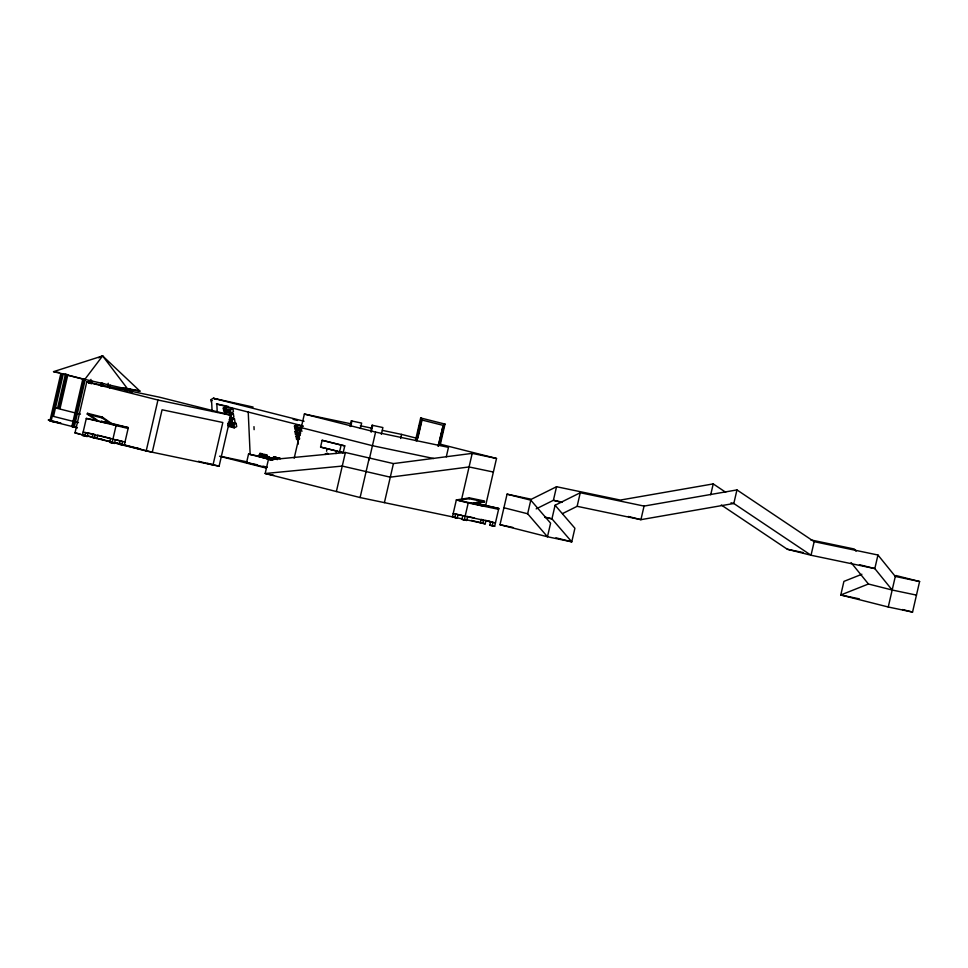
<?xml version="1.0" encoding="UTF-8"?>
<svg xmlns="http://www.w3.org/2000/svg" width="968" height="968" viewBox="0 0 968 968"><rect width="100%" height="100%" fill="white"/><g stroke="black" fill="none" stroke-linecap="round" stroke-linejoin="round"><path stroke-width="1.45" d="M77.331 427.711L73.072 426.755L84.034 379.226L85.245 379.48L74.27 427.033L49.913 420.911L60.887 373.37M53.494 416.373L63.295 373.926L62.073 373.672L51.098 421.213L56.906 422.121M57.644 407.988L65.485 374.023L66.671 374.326L58.83 408.29L54.256 407.601L74.742 412.791M60.04 408.544L67.881 374.58M77.392 427.65L71.862 426.477L82.849 378.936M86.757 381.985L157.953 400.026L230.856 415.272L219.095 466.213L146.192 450.955L74.996 432.926L86.757 381.985L159.659 397.231L230.88 415.187L233.373 413.929L233.905 417.123L231.412 418.382L230.88 415.187M88.802 383.352L89.455 380.521M90.314 382.239L90.968 379.408M91.21 383.909L91.863 381.077M84.76 435.987L85.547 432.587L87.979 433.107L87.193 436.495L82.389 435.382L86.309 418.406L97.248 420.693M104.871 422.653L96.788 420.596L87.289 414.159L87.483 413.312L102.318 417.075L113.292 424.71L113.498 423.863L101.337 421.322L101.144 422.169M100.648 385.929L101.301 383.098L103.697 383.655M101.834 386.232L102.487 383.401M88.524 433.107L92.892 434.027L92.117 437.427L94.537 437.935M107.593 386.111L108.247 383.28M111.61 424.359L102.124 417.922L102.318 417.075M109.662 388.071L110.316 385.252M115.277 440.016L114.49 443.417L109.687 442.303L110.473 438.903M112.058 442.908L116.172 425.073L101.337 421.322M124.945 391.011L125.598 388.18M127.352 391.568L128.006 388.737M129.543 391.665L130.196 388.834M130.728 391.967L131.382 389.136M120.189 440.936L119.403 444.336L124.207 445.449L128.32 427.614L113.498 423.863M131.938 392.221L132.592 389.39M121.774 444.941L122.561 441.541L116.753 439.968M146.192 450.955L157.953 400.026M266.527 467.592L246.586 462.547L248.546 454.053L259.351 456.315M259.569 454.924L259.969 453.218L262.582 453.883L264.567 456.485M262.582 453.883L262.183 455.577L263.623 456.376M262.267 457.392L262.655 455.698L259.097 454.803L258.71 456.497L267.132 458.409L264.784 457.767M264.639 456.339L263.732 456.037L264.119 454.27L266.732 454.936L268.245 457.392M266.732 454.936L266.333 456.63L267.785 457.428M270.665 459.364L266.418 458.445L266.817 456.751L262.885 455.674L264.663 456.146M269.128 457.973L268.342 458.663M269.322 457.114L269.225 457.937L271.33 458.058M272.359 459.957L272.746 458.251L276.303 459.159M273.218 458.372L273.617 456.678L276.219 457.344L277.296 459.57M275.832 459.038L276.219 457.344M277.368 459.425L277.768 457.731L280.381 458.396M294.187 458.215L304.375 414.062L351.505 423.923M320.565 447.083L322.126 440.295L344.765 445.861L343.192 452.661L320.565 447.083L335.896 450.81M326.543 451.221L327.136 448.668M336.041 453.617L336.622 451.076M339.55 451.899L341.123 445.099L322.126 440.295M350.065 426.344L351.324 420.899L361.633 423.089L360.374 428.521M350.658 426.489L351.916 421.056L351.324 420.899M336.38 491.538L345.394 452.492L393.431 463.587L472.202 453.375L496.511 458.457L485.646 505.514M370.877 430.687L372.123 425.254L382.892 427.541L381.331 434.329M371.155 432.2L372.716 425.412L372.123 425.254M461.603 518.788L360.108 497.552L369.123 458.505M369.171 459.836L375.572 432.103L304.375 414.062M384.405 502.634L393.431 463.587M400.631 438.48L401.575 434.402L382.433 430.397M415.441 440.597L420.669 417.958L421.274 418.079M418.333 430.82L419.64 425.158M416.627 440.694L421.431 419.882L422.036 420.003L417.874 438.044M416.93 440.755L421.733 419.943M438.081 446.127L443.187 425.375L421.431 419.882M438.383 446.188L442.86 426.767M439.496 445.195L444.397 423.972L445.014 424.093L440.113 445.316M446.284 456.86L448.474 447.361L375.572 432.103M473.171 503.541L484.375 501.884L484.569 501.037L469.383 497.854L456.339 499.948L452.419 516.924L457.223 518.037L458.009 514.637L455.577 514.129L454.791 517.529M461.349 500.432L472.202 453.375M467.508 517.045L466.721 520.433L464.289 519.925L461.917 519.332L462.704 515.932M464.289 519.925L468.209 502.949L456.339 499.948M457.985 500.359L469.19 498.701L469.383 497.854M473.703 502.767L483.589 505.272L483.395 506.131L471.525 503.118M464.459 519.393L482.802 523.277L483.528 519.973L481.156 519.368L480.37 522.768L485.174 523.882L485.96 520.481L491.647 521.921M477.248 503.421L498.786 508.454L494.66 526.289L489.856 525.176L490.643 521.776M492.24 525.769L493.014 522.381L484.956 520.336M861.883 574.266L843.914 581.393L840.781 594.981L888.249 607.009L912.546 612.091L919.6 581.526L895.303 576.444L877.952 555.015L814.173 541.669L736.95 489.917L644.059 506.082L580.268 492.736L555.087 505.26L574.907 528.25L571.761 541.838L547.464 536.756L499.996 524.729L507.063 494.164L531.359 499.246L556.539 486.722L620.331 500.069L713.222 483.903L725.673 492.252M530.791 500.178L550.598 523.168L547.464 536.756L527.657 513.766L530.791 500.178L507.063 494.164M556.539 486.722L553.406 500.299L536.175 508.878M555.087 505.26L551.954 518.848L571.761 541.838L555.947 537.833M562.553 513.572L577.134 506.312L580.268 492.736M644.059 506.082L640.925 519.659L577.134 506.312M710.718 494.769L713.222 483.903M736.95 489.917L733.817 503.493L640.925 519.659L628.365 516.476M814.173 541.669L811.027 555.245L874.818 568.591L892.169 590.02L916.466 595.114M877.952 555.015L874.818 568.591L859.463 564.707M888.249 607.009L895.303 576.444M268.693 457.719L270.12 457.622L266.974 456.727L270.798 458.203M268.463 457.356L270.58 458.505M325.357 453.617L325.563 454.464L326.954 453.218M127.897 389.269L102.62 355.909L84.7 379.553L53.542 371.651L102.62 355.909L139.936 391.108L127.897 389.269L84.047 379.214M262.473 454.065C257.185 453.169 263.732 453.702 263.732 456.037M266.406 455.335L267.471 456.86L267.011 458.602L271.766 459.8L272.153 458.106L267.253 457.077L266.406 455.335L264.228 454.791L266.636 455.117M276.122 457.525C270.834 456.848 277.187 456.799 276.969 459.268M211.629 401.212L212.343 400.57M223.269 408.085L225.762 406.826L232.877 408.629L233.421 411.824L230.916 413.082L223.802 411.279L223.269 408.085L230.384 409.887L232.877 408.629M223.753 413.384L226.258 412.126L233.373 413.929M229.138 419.434L231.993 420.16L234.486 418.902L235.018 422.096L232.526 423.355L228.254 422.266M229.404 423.573L233.675 424.649L236.168 423.403L236.7 426.598L234.208 427.856L228.508 426.404M302.125 431.111L294.998 429.308L294.466 426.114L296.958 424.855L302.887 426.368M299.765 435.697L295.494 434.62L294.962 431.425L297.454 430.167L299.826 430.76M296.607 439.581L296.063 436.386L298.567 435.128M98.651 357.797L102.62 355.909M892.169 590.02L868.429 584.006L840.781 594.981L859.354 598.865M476.425 502.331L479.136 501.908M59.871 422.895L48.4 419.991L51.038 419.737M345.394 452.492L268.317 459.921L265.171 473.509L360.108 497.552M121.956 387.769L125.586 388.289M127.945 388.628L130.244 388.954M53.542 371.651L58.903 372.474M327.958 448.849L326.906 448.632M269.249 457.755L270.362 458.227L269.854 457.9M269.806 458.07L270.544 458.191M270.266 458.046L269.891 457.949M360.338 425.775L372.123 428.243M217.909 404.237L228.242 406.403M433.676 458.505L372.438 445.691L301.242 427.65M493.377 472.033L469.069 466.951L390.286 477.176L342.261 466.068L265.171 473.509L273.75 475.3M810.736 539.902L854.224 549.001L856.051 551.252M341.123 445.099L344.765 445.861M336.416 451.003L335.811 450.882L337.227 451.197M562.106 502.126L553.406 500.299L561.779 502.428M721.293 504.994L787.299 549.243L803.246 552.571M469.19 498.701L484.375 501.884M116.172 425.073L128.32 427.614M269.999 457.634L271.621 458.046M128.127 428.461L86.309 418.406M544.803 517.348L551.954 518.848L544.972 517.081M483.589 505.272L498.786 508.454M459.11 500.516L474.296 503.699M477.055 504.28L479.813 504.848M468.209 502.949L498.58 509.301M48.4 419.991L52.453 420.838M54.51 421.564L55.72 421.818M221.019 456.412L247.263 461.905M49.913 420.911L61.202 423.294M246.586 462.547L257.391 464.809M71.862 426.477L73.084 426.731M124.993 442.049L83.175 431.994M74.996 432.926L79.848 433.942M100.079 438.952L102.511 439.472M82.389 435.382L87.193 436.495M458.469 514.625L461.312 515.218M466.975 516.404L474.066 517.892M495.447 522.889L453.205 513.524M109.687 442.303L114.49 443.417M134.467 447.724L140.542 448.995L116.329 442.86M499.996 524.729L512.871 527.427M461.917 519.332L466.721 520.433M489.856 525.176L494.66 526.289M77.621 413.493L80.465 414.135M75.661 421.975L78.505 422.617M420.669 417.958L445.014 424.093M731.021 502.791L733.817 503.493L811.027 555.245L787.299 549.243M401.575 434.402L416.179 438.105M439.545 444.022L496.511 458.457M304.049 421.249L213.371 398.271L210.673 399.76L211.472 402.434M293.086 419.338L297.478 420.451M895.872 575.512L919.6 581.526M216.396 403.983L303.141 425.968M294.466 426.114L301.58 427.916M134.274 389.668L139.936 391.108M294.962 431.425L300.649 432.865M62.085 373.648L82.582 378.839M230.928 417.994L234.486 418.902M296.063 436.386L298.918 437.113M232.61 422.496L236.168 423.403M338.812 451.548L343.192 452.661M327.656 453.339L328.37 454.294M503.917 507.752L527.657 513.766M902.479 609.538L912.546 612.091M269.431 457.731L270.205 458.215M266.418 458.445L262.86 457.549L263.248 455.855L262.255 454.282M248.546 454.053L272.758 460.187M87.289 414.159L102.124 417.922M263.018 466.165L267.289 467.254M219.542 456.231L266.043 468.016M471.392 520.385L481.616 522.974M482.802 523.277L485.174 523.882M454.851 517.432L457.223 518.037M52.296 416.095L74.246 421.661M92.892 434.027L95.275 434.632L94.489 438.02L96.921 438.528L97.695 435.14L110.897 438.48M207.467 463.273L219.095 466.213M198.488 461.264L213.02 464.942L222.821 422.496L162.067 409.779L152.266 452.238L115.942 443.029M88.33 436.036L113.111 442.315M277.392 459.34L276.993 459.364M269.709 457.658L268.801 457.392M216.856 399.457L213.371 398.271L253.084 407.044M266.817 456.751L271.512 458.445M262.655 455.698L267.362 457.392M268.124 457.634L270.701 458.542M87.483 413.312L89.927 415.006M92.371 416.712L97.248 420.1M851.09 562.577L868.429 584.006M275.904 457.743L276.751 459.485M297.757 440.888L298.289 444.082M233.675 424.649L234.208 427.856M230.384 409.887L230.916 413.082M231.993 420.16L232.526 423.355M253.979 426.646L254.112 429.671M248.207 411.581L250.155 454.512M216.832 403.632L217.231 412.477M211.702 402.688L212.101 411.533M297.672 429.139A1.391 0.835 63.3 0 1 296.293 428.34A1.391 0.835 63.3 0 1 296.353 426.682A1.391 0.835 63.3 0 1 297.721 427.481M298.567 439.738A1.391 0.835 63.3 0 1 297.188 438.31A1.391 0.835 63.3 0 1 297.987 437.185A1.391 0.835 63.3 0 1 299.088 439M298.58 439.363A1.391 0.835 63.3 0 1 297.793 437.113M298.652 437.016A1.391 0.835 63.3 0 1 299.548 439.036M300.044 435.104A1.391 0.835 63.3 0 1 300.6 433.192M297.793 432.224A1.391 0.835 63.3 0 1 298.229 434.402A1.391 0.835 63.3 0 1 296.607 433.204A1.391 0.835 63.3 0 1 297.539 432.043M230.19 411.848A1.391 0.835 63.3 0 1 228.847 411.509A1.391 0.835 63.3 0 1 228.545 409.706A1.391 0.835 63.3 0 1 229.888 410.045M229.888 415.599A1.391 0.835 63.3 0 1 229.815 417.631M231.8 422.121A1.391 0.835 63.3 0 1 230.323 421.588A1.391 0.835 63.3 0 1 230.384 419.785A1.391 0.835 63.3 0 1 231.836 420.947M227.94 423.669A1.391 0.835 63.3 0 1 229.319 424.468A1.391 0.835 63.3 0 1 229.259 426.126A1.391 0.835 63.3 0 1 227.891 425.327M229.924 425.726A1.391 0.835 63.3 0 1 228.581 425.388A1.391 0.835 63.3 0 1 228.279 423.573M229.138 423.476A1.391 0.835 63.3 0 1 229.96 424.553M232.695 424.383A1.391 0.835 63.3 0 1 233.615 426.307A1.391 0.835 63.3 0 1 232.296 426.464A1.391 0.835 63.3 0 1 231.836 424.48M278.106 458.021L280.272 458.578L278.106 458.021M295.543 427.602A1.391 0.835 63.3 0 0 296.97 429.465A1.391 0.835 63.3 0 0 297.031 427.433A1.391 0.835 63.3 0 0 295.543 427.602M299.1 428.509A1.391 0.835 63.3 0 0 300.528 430.361A1.391 0.835 63.3 0 0 300.588 428.328A1.391 0.835 63.3 0 0 299.1 428.509M299.596 428.255A1.391 0.835 63.3 0 0 301.024 430.107A1.391 0.835 63.3 0 0 301.096 428.086A1.391 0.835 63.3 0 0 299.596 428.255M296.026 432.902A1.391 0.835 63.3 0 0 297.454 434.765A1.391 0.835 63.3 0 0 297.527 432.732A1.391 0.835 63.3 0 0 296.026 432.902M224.334 409.561A1.391 0.835 63.3 0 0 225.762 411.424A1.391 0.835 63.3 0 0 225.834 409.391A1.391 0.835 63.3 0 0 224.334 409.561M227.903 410.468A1.391 0.835 63.3 0 0 229.319 412.332A1.391 0.835 63.3 0 0 229.392 410.299A1.391 0.835 63.3 0 0 227.903 410.468M224.842 409.307A1.391 0.835 63.3 0 0 226.27 411.17A1.391 0.835 63.3 0 0 226.331 409.137A1.391 0.835 63.3 0 0 224.842 409.307M229.501 420.741A1.391 0.835 63.3 0 0 230.928 422.605A1.391 0.835 63.3 0 0 231.001 420.572A1.391 0.835 63.3 0 0 229.501 420.741M231.183 425.242A1.391 0.835 63.3 0 0 232.61 427.094A1.391 0.835 63.3 0 0 232.683 425.073A1.391 0.835 63.3 0 0 231.183 425.242"/></g></svg>
